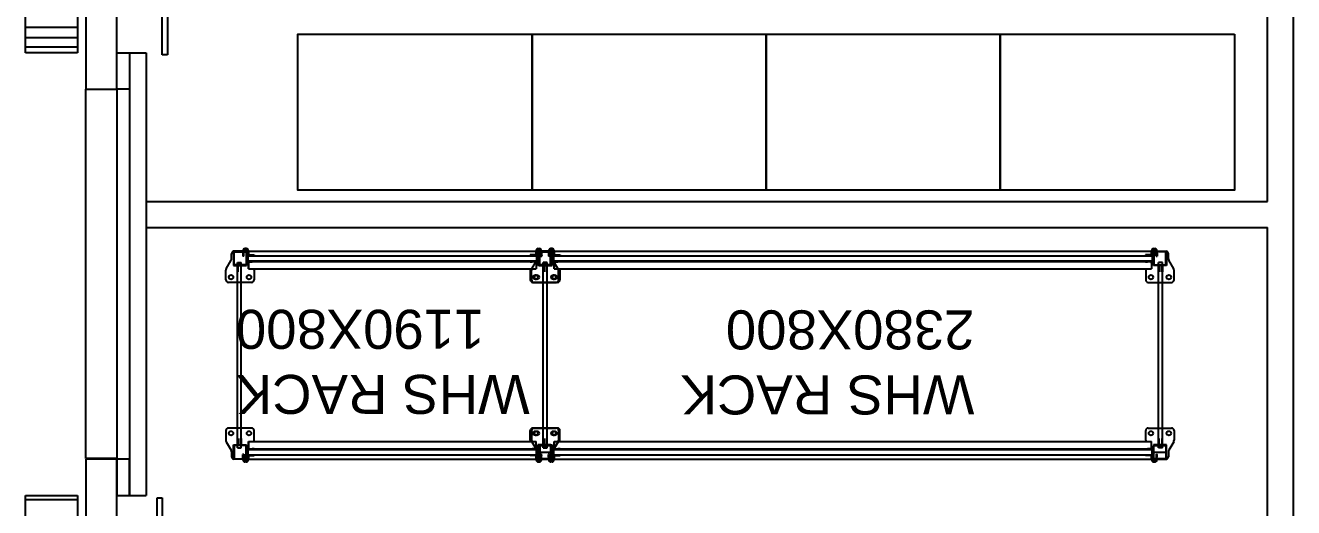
# Model space of a CAD drawing. Header units: millimetres. Extents: x 1478096 to 1808313, y 619971 to 762366.
# Drawn here: x 1780764 to 1785639, y 690872 to 692726 of the extents above; entities that cross this region are included whole.
import ezdxf

# ---------------------------------------------------------------- set-up
doc = ezdxf.new("R2010")
doc.units = ezdxf.units.MM
doc.header["$LTSCALE"] = 10
doc.linetypes.add('RE-PLANTABASE(XREF)$0$HIDDEN', pattern=[0.375, 0.25, -0.125])
for name, color, linetype in [('ZZZZDC-ARQ-EQUIP. PREP.', 30, 'Continuous'), ('ZZZZDC-ARQ-PAINEL CAMARA', 151, 'Continuous'), ('ZZZZDC-ARQ-PUERTAS CAMARAS', 141, 'Continuous'), ('ZZZZDC-ARQ-RACK PREP.', 11, 'Continuous')]:
    doc.layers.add(name, color=color, linetype=linetype)
doc.styles.add('RE-PLANTABASE(XREF)$1$ARIAL', font='arial.ttf')

# ---------------------------------------------------------------- blocks, each defined once
blk = doc.blocks.new('ZZRE-PLANTABASE(XREF)$0$Estanteria90x60')
blk.add_lwpolyline([(0, 0), (0, 0.6), (0.9, 0.6), (0.9, 0)], close=True)
blk = doc.blocks.new('ZZA$C7167099C')
at = {"layer": 'ZZZZDC-ARQ-PUERTAS CAMARAS', "linetype": 'RE-PLANTABASE(XREF)$0$HIDDEN'}
for p, q in [((0.1944, 1.58), (0.1944, 3)), ((0.1944, 3), (0.3144, 3)), ((0.3144, 3), (0.3144, 1.58)), ((0.3144, 1.58), (0.1944, 1.58))]:
    blk.add_line(p, q, dxfattribs=at)
at = {"layer": 'ZZZZDC-ARQ-PUERTAS CAMARAS'}
for p, q in [((0.1464, 1.44), (0.1464, 1.58)), ((0.1464, 1.58), (0.1944, 1.58)), ((0.1944, 1.58), (0.1944, 0)), ((0.3144, 1.58), (0.1944, 1.58)), ((0.1944, 1.58), (0.1944, 1.44)), ((0.3144, 0), (0.3144, 1.58)), ((0.1944, 1.44), (0.1464, 1.44)), ((0.3462, 1.44), (0.5462, 1.44)), ((0.3462, 0.14), (0.3462, 1.44)), ((0.3462, 1.4181), (0.5462, 1.4181)), ((0.5462, 1.44), (0.5462, 0.14)), ((0.3462, 1.3831), (0.5462, 1.3831)), ((0.3462, 1.3431), (0.5462, 1.3431)), ((0.3462, 0.156), (0.5462, 0.156)), ((0.1464, 0.14), (0.1464, 0)), ((0.1944, 0.14), (0.1464, 0.14)), ((0.1944, 0), (0.1944, 0.14)), ((0.5462, 0.14), (0.3462, 0.14)), ((0.1464, 0), (0.1944, 0)), ((0.1944, 0), (0.3144, 0))]:
    blk.add_line(p, q, dxfattribs=at)
at = {"layer": 'ZZZZDC-ARQ-PUERTAS CAMARAS', "extrusion": (1.34707e-15, -2.47444e-31, -1)}
for p, q in [((0, 1.2483), (0, 1.4483)), ((0, 1.4483), (0.02, 1.4483)), ((0.02, 1.4483), (0.02, 1.2483)), ((0.02, 0.1483), (0.02, 0.3483)), ((0.04, 0.3483), (0.04, 0.1483)), ((0.04, 0.1483), (0.02, 0.1483))]:
    blk.add_line(p, q, dxfattribs=at)
blk = doc.blocks.new('ZZRE-PLANTABASE(XREF)$0$RACK-CAMARA')
at = {"layer": 'ZZZZDC-ARQ-RACK PREP.', "linetype": 'ByBlock'}
for p, q in [((-0.4, 2.3865), (-0.4, 2.3955)), ((-0.4, 2.3955), (-0.345, 2.3955)), ((-0.347, 2.3935), (-0.398, 2.3935)), ((-0.398, 2.3935), (-0.398, 2.3865)), ((-0.3709, 2.403), (-0.39, 2.403)), ((-0.3324, 2.4235), (-0.3656, 2.4045)), ((-0.347, 2.366), (-0.347, 2.3935)), ((-0.345, 2.3955), (-0.345, 2.368)), ((-0.29, 2.425), (-0.3271, 2.425)), ((-0.28, 2.3655), (-0.28, 2.415)), ((0.28, 2.3655), (0.28, 2.415)), ((0.29, 2.425), (0.3271, 2.425)), ((0.3324, 2.4235), (0.3656, 2.4045)), ((0.345, 2.3955), (0.345, 2.368)), ((0.4, 2.3955), (0.345, 2.3955)), ((0.347, 2.366), (0.347, 2.3935)), ((0.347, 2.3935), (0.398, 2.3935)), ((0.3709, 2.403), (0.39, 2.403)), ((0.398, 2.3935), (0.398, 2.3865)), ((0.4, 2.3865), (0.4, 2.3955)), ((-0.41, 2.3465), (-0.41, 2.3509)), ((-0.41, 2.3465), (-0.41, 2.3509)), ((-0.406, 2.3509), (-0.406, 2.3465)), ((-0.406, 2.3509), (-0.406, 2.3465)), ((-0.4024, 2.3589), (-0.4025, 2.3589)), ((-0.4024, 2.3589), (-0.4025, 2.3589)), ((-0.4024, 2.3589), (-0.4, 2.359)), ((-0.4024, 2.3589), (-0.4, 2.359)), ((-0.4, 2.355), (-0.4022, 2.3549)), ((-0.4, 2.355), (-0.4022, 2.3549)), ((-0.402, 2.3425), (-0.3855, 2.3425)), ((-0.402, 2.3425), (-0.3855, 2.3425)), ((-0.398, 2.3865), (-0.4, 2.3865)), ((-0.4, 2.3855), (-0.4, 2.3865)), ((-0.4, 2.3824), (-0.4, 2.3855)), ((-0.4, 2.3814), (-0.4, 2.3824)), ((-0.4, 2.3805), (-0.4, 2.3814)), ((-0.4, 2.3795), (-0.4, 2.3805)), ((-0.4, 2.3805), (-0.398, 2.3805)), ((-0.4, 2.3615), (-0.4, 2.3795)), ((-0.4, 2.3795), (-0.398, 2.3795)), ((-0.398, 2.3615), (-0.4, 2.3615)), ((-0.4, 2.3605), (-0.4, 2.3615)), ((-0.398, 2.3615), (-0.4, 2.3615)), ((-0.4, 2.3605), (-0.4, 2.3615)), ((-0.4, 2.3596), (-0.4, 2.3605)), ((-0.4, 2.3605), (-0.398, 2.3605)), ((-0.4, 2.3596), (-0.4, 2.3605)), ((-0.4, 2.3605), (-0.398, 2.3605)), ((-0.4, 2.3586), (-0.4, 2.3596)), ((-0.4, 2.3586), (-0.4, 2.3596)), ((-0.4, 2.3555), (-0.4, 2.3586)), ((-0.4, 2.3555), (-0.4, 2.3586)), ((-0.4, 2.3545), (-0.4, 2.3555)), ((-0.4, 2.3545), (-0.4, 2.3555)), ((-0.4, 2.3545), (-0.398, 2.3545)), ((-0.4, 2.3455), (-0.4, 2.3545)), ((-0.4, 2.3455), (-0.4, 2.3545)), ((-0.4, 2.3545), (-0.398, 2.3545)), ((-0.345, 2.3455), (-0.4, 2.3455)), ((-0.345, 2.3455), (-0.4, 2.3455)), ((-0.398, 2.3865), (-0.398, 2.3855)), ((-0.398, 2.3855), (-0.398, 2.3824)), ((-0.398, 2.3824), (-0.398, 2.3814)), ((-0.398, 2.3814), (-0.398, 2.3805)), ((-0.398, 2.3805), (-0.398, 2.3795)), ((-0.398, 2.3795), (-0.398, 2.3615)), ((-0.398, 2.3615), (-0.398, 2.3605)), ((-0.398, 2.3615), (-0.398, 2.3605)), ((-0.398, 2.3605), (-0.398, 2.3596)), ((-0.398, 2.3605), (-0.398, 2.3596)), ((-0.398, 2.3596), (-0.398, 2.3586)), ((-0.398, 2.3591), (-0.388, 2.3596)), ((-0.398, 2.3596), (-0.398, 2.3586)), ((-0.398, 2.3591), (-0.388, 2.3596)), ((-0.398, 2.3586), (-0.398, 2.3555)), ((-0.398, 2.3586), (-0.398, 2.3555)), ((-0.3878, 2.3556), (-0.398, 2.3551)), ((-0.3878, 2.3556), (-0.398, 2.3551)), ((-0.398, 2.3555), (-0.398, 2.3545)), ((-0.398, 2.3555), (-0.398, 2.3545)), ((-0.398, 2.3545), (-0.398, 2.3475)), ((-0.398, 2.3545), (-0.398, 2.3475)), ((-0.398, 2.3475), (-0.347, 2.3475)), ((-0.398, 2.3475), (-0.347, 2.3475)), ((-0.388, 2.3596), (-0.381, 2.36)), ((-0.388, 2.3596), (-0.381, 2.36)), ((-0.3808, 2.356), (-0.3878, 2.3556)), ((-0.3808, 2.356), (-0.3878, 2.3556)), ((-0.3855, 2.3455), (-0.3855, 2.3235)), ((-0.3855, 2.3455), (-0.3855, 2.3235)), ((-0.3839, 2.3455), (-0.3839, 2.3235)), ((-0.3839, 2.3455), (-0.3839, 2.3235)), ((-0.3625, 2.3402), (-0.3825, 2.3402)), ((-0.3825, 2.3402), (-0.3625, 2.3402)), ((-0.3808, 2.356), (-0.381, 2.36)), ((-0.3808, 2.356), (-0.381, 2.36)), ((-0.3611, 2.3455), (-0.3611, 2.3235)), ((-0.3611, 2.3455), (-0.3611, 2.3235)), ((-0.3595, 2.3455), (-0.3595, 2.3235)), ((-0.3595, 2.3455), (-0.3595, 2.3235)), ((-0.3595, 2.3425), (-0.354, 2.3425)), ((-0.3595, 2.3425), (-0.354, 2.3425)), ((-0.356, 2.3805), (-0.356, 2.3655)), ((-0.356, 2.3805), (0.356, 2.3805)), ((-0.356, 2.3655), (0.356, 2.3655)), ((-0.354, 2.3425), (-0.354, 2.3385)), ((-0.354, 2.3425), (-0.354, 2.3385)), ((-0.347, 2.38), (-0.32, 2.38)), ((-0.347, 2.3475), (-0.347, 2.375)), ((-0.347, 2.3475), (-0.347, 2.375)), ((-0.32, 2.366), (-0.347, 2.366)), ((-0.32, 2.378), (-0.345, 2.378)), ((-0.345, 2.373), (-0.345, 2.3455)), ((-0.345, 2.373), (-0.345, 2.3455)), ((-0.345, 2.368), (-0.32, 2.368)), ((-0.32, 2.38), (-0.32, 2.378)), ((-0.32, 2.368), (-0.32, 2.366)), ((-0.28, 2.326), (-0.28, 2.3755)), ((-0.28, 2.326), (-0.28, 2.3755)), ((0.28, 2.326), (0.28, 2.3755)), ((0.28, 2.326), (0.28, 2.3755)), ((0.347, 2.38), (0.32, 2.38)), ((0.32, 2.38), (0.32, 2.378)), ((0.32, 2.378), (0.345, 2.378)), ((0.345, 2.368), (0.32, 2.368)), ((0.32, 2.368), (0.32, 2.366)), ((0.32, 2.366), (0.347, 2.366)), ((0.345, 2.373), (0.345, 2.3455)), ((0.345, 2.373), (0.345, 2.3455)), ((0.345, 2.3455), (0.4, 2.3455)), ((0.345, 2.3455), (0.4, 2.3455)), ((0.347, 2.3475), (0.347, 2.375)), ((0.347, 2.3475), (0.347, 2.375)), ((0.398, 2.3475), (0.347, 2.3475)), ((0.398, 2.3475), (0.347, 2.3475)), ((0.3595, 2.3425), (0.354, 2.3425)), ((0.354, 2.3425), (0.354, 2.3385)), ((0.3595, 2.3425), (0.354, 2.3425)), ((0.354, 2.3425), (0.354, 2.3385)), ((0.356, 2.3805), (0.356, 2.3655)), ((0.3595, 2.3455), (0.3595, 2.3235)), ((0.3595, 2.3455), (0.3595, 2.3235)), ((0.3611, 2.3455), (0.3611, 2.3235)), ((0.3611, 2.3455), (0.3611, 2.3235)), ((0.3625, 2.3402), (0.3825, 2.3402)), ((0.3825, 2.3402), (0.3625, 2.3402)), ((0.3808, 2.356), (0.381, 2.36)), ((0.3808, 2.356), (0.381, 2.36)), ((0.3808, 2.356), (0.3878, 2.3556)), ((0.3808, 2.356), (0.3878, 2.3556)), ((0.388, 2.3596), (0.381, 2.36)), ((0.388, 2.3596), (0.381, 2.36)), ((0.3839, 2.3455), (0.3839, 2.3235)), ((0.3839, 2.3455), (0.3839, 2.3235)), ((0.3855, 2.3455), (0.3855, 2.3235)), ((0.3855, 2.3455), (0.3855, 2.3235)), ((0.402, 2.3425), (0.3855, 2.3425)), ((0.402, 2.3425), (0.3855, 2.3425)), ((0.3878, 2.3556), (0.398, 2.3551)), ((0.3878, 2.3556), (0.398, 2.3551)), ((0.398, 2.3591), (0.388, 2.3596)), ((0.398, 2.3591), (0.388, 2.3596)), ((0.398, 2.3865), (0.4, 2.3865)), ((0.398, 2.3865), (0.398, 2.3855)), ((0.398, 2.3855), (0.398, 2.3824)), ((0.398, 2.3824), (0.398, 2.3814)), ((0.398, 2.3814), (0.398, 2.3805)), ((0.398, 2.3805), (0.398, 2.3795)), ((0.4, 2.3805), (0.398, 2.3805)), ((0.4, 2.3795), (0.398, 2.3795)), ((0.398, 2.3795), (0.398, 2.3615)), ((0.398, 2.3615), (0.4, 2.3615)), ((0.398, 2.3615), (0.398, 2.3605)), ((0.398, 2.3615), (0.4, 2.3615)), ((0.398, 2.3615), (0.398, 2.3605)), ((0.398, 2.3605), (0.398, 2.3596)), ((0.4, 2.3605), (0.398, 2.3605)), ((0.398, 2.3605), (0.398, 2.3596)), ((0.4, 2.3605), (0.398, 2.3605)), ((0.398, 2.3596), (0.398, 2.3586)), ((0.398, 2.3596), (0.398, 2.3586)), ((0.398, 2.3586), (0.398, 2.3555)), ((0.398, 2.3586), (0.398, 2.3555)), ((0.398, 2.3555), (0.398, 2.3545)), ((0.398, 2.3555), (0.398, 2.3545)), ((0.398, 2.3545), (0.398, 2.3475)), ((0.4, 2.3545), (0.398, 2.3545)), ((0.4, 2.3545), (0.398, 2.3545)), ((0.398, 2.3545), (0.398, 2.3475)), ((0.4, 2.3855), (0.4, 2.3865)), ((0.4, 2.3824), (0.4, 2.3855)), ((0.4, 2.3814), (0.4, 2.3824)), ((0.4, 2.3805), (0.4, 2.3814)), ((0.4, 2.3795), (0.4, 2.3805)), ((0.4, 2.3615), (0.4, 2.3795)), ((0.4, 2.3605), (0.4, 2.3615)), ((0.4, 2.3605), (0.4, 2.3615)), ((0.4, 2.3596), (0.4, 2.3605)), ((0.4, 2.3596), (0.4, 2.3605)), ((0.4, 2.3586), (0.4, 2.3596)), ((0.4, 2.3586), (0.4, 2.3596)), ((0.4024, 2.3589), (0.4, 2.359)), ((0.4024, 2.3589), (0.4, 2.359)), ((0.4, 2.3555), (0.4, 2.3586)), ((0.4, 2.3555), (0.4, 2.3586)), ((0.4, 2.3545), (0.4, 2.3555)), ((0.4, 2.3545), (0.4, 2.3555)), ((0.4, 2.355), (0.4022, 2.3549)), ((0.4, 2.355), (0.4022, 2.3549)), ((0.4, 2.3455), (0.4, 2.3545)), ((0.4, 2.3455), (0.4, 2.3545)), ((0.4024, 2.3589), (0.4025, 2.3589)), ((0.4024, 2.3589), (0.4025, 2.3589)), ((0.406, 2.3509), (0.406, 2.3465)), ((0.406, 2.3509), (0.406, 2.3465)), ((0.41, 2.3465), (0.41, 2.3509)), ((0.41, 2.3465), (0.41, 2.3509)), ((-0.3855, 2.3385), (-0.402, 2.3385)), ((-0.3855, 2.3385), (-0.402, 2.3385)), ((-0.4, 2.3382), (-0.4, 0.0422)), ((-0.3855, 2.3382), (-0.4, 2.3382)), ((-0.4, 2.3382), (-0.3855, 2.3382)), ((-0.3855, 2.3235), (-0.3855, 2.3155)), ((-0.3855, 2.3235), (-0.3855, 2.3155)), ((-0.3855, 2.3155), (-0.3839, 2.3155)), ((-0.3855, 2.3155), (-0.3839, 2.3155)), ((-0.3839, 2.3155), (-0.3839, 2.3235)), ((-0.3839, 2.3155), (-0.3839, 2.3235)), ((-0.3839, 2.3155), (-0.3825, 2.3155)), ((-0.3839, 2.3155), (-0.3825, 2.3155)), ((-0.3825, 2.3382), (-0.3825, 0.0402)), ((-0.3625, 2.3382), (-0.3625, 0.0402)), ((-0.3625, 2.3155), (-0.3611, 2.3155)), ((-0.3625, 2.3155), (-0.3611, 2.3155)), ((-0.3611, 2.3235), (-0.3611, 2.3155)), ((-0.3611, 2.3235), (-0.3611, 2.3155)), ((-0.3611, 2.3155), (-0.3595, 2.3155)), ((-0.3611, 2.3155), (-0.3595, 2.3155)), ((-0.36, 2.3382), (-0.36, 0.065)), ((-0.354, 2.3385), (-0.3595, 2.3385)), ((-0.354, 2.3385), (-0.3595, 2.3385)), ((-0.3318, 2.3382), (-0.3595, 2.3382)), ((-0.3595, 2.3382), (-0.3318, 2.3382)), ((-0.3595, 2.3155), (-0.3595, 2.3235)), ((-0.3595, 2.3155), (-0.3595, 2.3235)), ((-0.3318, 2.3382), (-0.3318, 0.0422)), ((-0.3271, 2.316), (-0.29, 2.316)), ((-0.3271, 2.316), (-0.29, 2.316)), ((0.3271, 2.316), (0.29, 2.316)), ((0.3271, 2.316), (0.29, 2.316)), ((0.3318, 2.3382), (0.3318, 0.0422)), ((0.3318, 2.3382), (0.3595, 2.3382)), ((0.3595, 2.3382), (0.3318, 2.3382)), ((0.354, 2.3385), (0.3595, 2.3385)), ((0.354, 2.3385), (0.3595, 2.3385)), ((0.3595, 2.3382), (0.36, 0.065)), ((0.3595, 2.3155), (0.3595, 2.3235)), ((0.3595, 2.3155), (0.3595, 2.3235)), ((0.3611, 2.3155), (0.3595, 2.3155)), ((0.3611, 2.3155), (0.3595, 2.3155)), ((0.3611, 2.3235), (0.3611, 2.3155)), ((0.3611, 2.3235), (0.3611, 2.3155)), ((0.3625, 2.3155), (0.3611, 2.3155)), ((0.3625, 2.3155), (0.3611, 2.3155)), ((0.3625, 2.3382), (0.3625, 0.0402)), ((0.3825, 2.3382), (0.3825, 0.0402)), ((0.3839, 2.3155), (0.3825, 2.3155)), ((0.3839, 2.3155), (0.3825, 2.3155)), ((0.3839, 2.3155), (0.3839, 2.3235)), ((0.3839, 2.3155), (0.3839, 2.3235)), ((0.3855, 2.3155), (0.3839, 2.3155)), ((0.3855, 2.3155), (0.3839, 2.3155)), ((0.3855, 2.3385), (0.402, 2.3385)), ((0.3855, 2.3385), (0.402, 2.3385)), ((0.3855, 2.3382), (0.4, 2.3382)), ((0.4, 2.3382), (0.3855, 2.3382)), ((0.3855, 2.3235), (0.3855, 2.3155)), ((0.3855, 2.3235), (0.3855, 2.3155)), ((0.4, 2.3382), (0.4, 0.0422)), ((-0.3855, 0.065), (-0.3839, 0.065)), ((-0.3855, 0.057), (-0.3855, 0.065)), ((-0.3855, 0.035), (-0.3855, 0.057)), ((-0.3839, 0.065), (-0.3825, 0.065)), ((-0.3839, 0.065), (-0.3839, 0.057)), ((-0.3839, 0.035), (-0.3839, 0.057)), ((-0.3625, 0.065), (-0.3611, 0.065)), ((-0.3611, 0.065), (-0.3595, 0.065)), ((-0.3611, 0.057), (-0.3611, 0.065)), ((-0.3611, 0.035), (-0.3611, 0.057)), ((-0.3595, 0.065), (-0.3595, 0.057)), ((-0.3595, 0.035), (-0.3595, 0.057)), ((-0.3271, 0.0645), (-0.29, 0.0645)), ((-0.28, 0.0545), (-0.28, 0.005)), ((0.28, 0.0545), (0.28, 0.005)), ((0.3271, 0.0645), (0.29, 0.0645)), ((0.3595, 0.065), (0.3595, 0.057)), ((0.3611, 0.065), (0.3595, 0.065)), ((0.3595, 0.035), (0.3595, 0.057)), ((0.3611, 0.057), (0.3611, 0.065)), ((0.3625, 0.065), (0.3611, 0.065)), ((0.3611, 0.035), (0.3611, 0.057)), ((0.3839, 0.065), (0.3825, 0.065)), ((0.3855, 0.065), (0.3839, 0.065)), ((0.3839, 0.065), (0.3839, 0.057)), ((0.3839, 0.035), (0.3839, 0.057)), ((0.3855, 0.057), (0.3855, 0.065)), ((0.3855, 0.035), (0.3855, 0.057)), ((-0.41, 0.034), (-0.41, 0.0296)), ((-0.406, 0.0296), (-0.406, 0.034)), ((-0.4024, 0.0216), (-0.4025, 0.0216)), ((-0.4024, 0.0216), (-0.4, 0.0215)), ((-0.4, 0.0255), (-0.4022, 0.0256)), ((-0.3855, 0.042), (-0.402, 0.042)), ((-0.402, 0.038), (-0.3855, 0.038)), ((-0.4, 0.0422), (-0.3855, 0.0422)), ((-0.345, 0.035), (-0.4, 0.035)), ((-0.4, 0.035), (-0.4, 0.026)), ((-0.4, 0.026), (-0.398, 0.026)), ((-0.4, 0.026), (-0.4, 0.025)), ((-0.4, 0.025), (-0.4, 0.0219)), ((-0.4, 0.0219), (-0.4, 0.0209)), ((-0.4, 0.0209), (-0.4, 0.02)), ((-0.4, 0.02), (-0.4, 0.019)), ((-0.4, 0.02), (-0.398, 0.02)), ((-0.4, 0.019), (-0.4, 0.001)), ((-0.398, 0.019), (-0.4, 0.019)), ((-0.4, 0.001), (-0.398, 0.001)), ((-0.4, 0.001), (-0.4, 0)), ((-0.398, 0.026), (-0.398, 0.033)), ((-0.398, 0.033), (-0.347, 0.033)), ((-0.398, 0.025), (-0.398, 0.026)), ((-0.3878, 0.0249), (-0.398, 0.0254)), ((-0.398, 0.0219), (-0.398, 0.025)), ((-0.398, 0.0209), (-0.398, 0.0219)), ((-0.398, 0.0214), (-0.388, 0.0209)), ((-0.398, 0.02), (-0.398, 0.0209)), ((-0.398, 0.019), (-0.398, 0.02)), ((-0.398, 0.001), (-0.398, 0.019)), ((-0.398, 0), (-0.398, 0.001)), ((-0.388, 0.0209), (-0.381, 0.0205)), ((-0.3808, 0.0245), (-0.3878, 0.0249)), ((-0.3825, 0.0402), (-0.3625, 0.0402)), ((-0.3808, 0.0245), (-0.381, 0.0205)), ((-0.3725, 0.035), (-0.3725, -0.015)), ((-0.3595, 0.0422), (-0.3318, 0.0422)), ((-0.354, 0.042), (-0.3595, 0.042)), ((-0.3595, 0.038), (-0.354, 0.038)), ((-0.356, 0), (-0.356, 0.015)), ((-0.356, 0.015), (0.356, 0.015)), ((-0.356, 0), (0.356, 0)), ((-0.354, 0.038), (-0.354, 0.042)), ((-0.347, 0.033), (-0.347, 0.0055)), ((-0.347, 0.0145), (-0.347, -0.013)), ((-0.32, 0.0145), (-0.347, 0.0145)), ((-0.347, 0.0005), (-0.32, 0.0005)), ((-0.345, 0.0075), (-0.345, 0.035)), ((-0.345, -0.015), (-0.345, 0.0125)), ((-0.345, 0.0125), (-0.32, 0.0125)), ((-0.32, 0.0025), (-0.345, 0.0025)), ((-0.32, 0.0125), (-0.32, 0.0145)), ((-0.32, 0.0005), (-0.32, 0.0025)), ((-0.28, 0.015), (-0.28, -0.0345)), ((0.28, 0.015), (0.28, -0.0345)), ((0.32, 0.0125), (0.32, 0.0145)), ((0.32, 0.0145), (0.347, 0.0145)), ((0.345, 0.0125), (0.32, 0.0125)), ((0.32, 0.0005), (0.32, 0.0025)), ((0.32, 0.0025), (0.345, 0.0025)), ((0.347, 0.0005), (0.32, 0.0005)), ((0.3595, 0.0422), (0.3318, 0.0422)), ((0.345, 0.0075), (0.345, 0.035)), ((0.345, 0.035), (0.4, 0.035)), ((0.345, -0.015), (0.345, 0.0125)), ((0.347, 0.033), (0.347, 0.0055)), ((0.398, 0.033), (0.347, 0.033)), ((0.347, 0.0145), (0.347, -0.013)), ((0.354, 0.038), (0.354, 0.042)), ((0.354, 0.042), (0.3595, 0.042)), ((0.3595, 0.038), (0.354, 0.038)), ((0.356, 0), (0.356, 0.015)), ((0.3825, 0.0402), (0.3625, 0.0402)), ((0.3808, 0.0245), (0.3878, 0.0249)), ((0.3808, 0.0245), (0.381, 0.0205)), ((0.388, 0.0209), (0.381, 0.0205)), ((0.4, 0.0422), (0.3855, 0.0422)), ((0.3855, 0.042), (0.402, 0.042)), ((0.402, 0.038), (0.3855, 0.038)), ((0.3878, 0.0249), (0.398, 0.0254)), ((0.398, 0.0214), (0.388, 0.0209)), ((0.398, 0.026), (0.398, 0.033)), ((0.4, 0.026), (0.398, 0.026)), ((0.398, 0.025), (0.398, 0.026)), ((0.398, 0.0219), (0.398, 0.025)), ((0.398, 0.0209), (0.398, 0.0219)), ((0.398, 0.02), (0.398, 0.0209)), ((0.398, 0.019), (0.398, 0.02)), ((0.4, 0.02), (0.398, 0.02)), ((0.398, 0.001), (0.398, 0.019)), ((0.398, 0.019), (0.4, 0.019)), ((0.4, 0.001), (0.398, 0.001)), ((0.398, 0), (0.398, 0.001)), ((0.4, 0.035), (0.4, 0.026)), ((0.4, 0.026), (0.4, 0.025)), ((0.4, 0.0255), (0.4022, 0.0256)), ((0.4, 0.025), (0.4, 0.0219)), ((0.4, 0.0219), (0.4, 0.0209)), ((0.4024, 0.0216), (0.4, 0.0215)), ((0.4, 0.0209), (0.4, 0.02)), ((0.4, 0.02), (0.4, 0.019)), ((0.4, 0.019), (0.4, 0.001)), ((0.4, 0.001), (0.4, 0)), ((0.4024, 0.0216), (0.4025, 0.0216)), ((0.406, 0.0296), (0.406, 0.034)), ((0.41, 0.034), (0.41, 0.0296)), ((-0.4, 0), (-0.4, -0.0009)), ((-0.4, 0), (-0.398, 0)), ((-0.4, -0.0009), (-0.4, -0.0019)), ((-0.4, -0.0019), (-0.4, -0.005)), ((-0.4, -0.005), (-0.4, -0.006)), ((-0.398, -0.006), (-0.4, -0.006)), ((-0.4, -0.006), (-0.4, -0.015)), ((-0.4, -0.015), (-0.345, -0.015)), ((-0.398, -0.0009), (-0.398, 0)), ((-0.398, -0.0019), (-0.398, -0.0009)), ((-0.398, -0.005), (-0.398, -0.0019)), ((-0.398, -0.006), (-0.398, -0.005)), ((-0.398, -0.013), (-0.398, -0.006)), ((-0.347, -0.013), (-0.398, -0.013)), ((-0.3709, -0.0225), (-0.39, -0.0225)), ((-0.3324, -0.043), (-0.3656, -0.024)), ((-0.29, -0.0445), (-0.3271, -0.0445)), ((0.29, -0.0445), (0.3271, -0.0445)), ((0.3324, -0.043), (0.3656, -0.024)), ((0.4, -0.015), (0.345, -0.015)), ((0.347, -0.013), (0.398, -0.013)), ((0.3709, -0.0225), (0.39, -0.0225)), ((0.398, -0.0009), (0.398, 0)), ((0.4, 0), (0.398, 0)), ((0.398, -0.0019), (0.398, -0.0009)), ((0.398, -0.005), (0.398, -0.0019)), ((0.398, -0.006), (0.398, -0.005)), ((0.398, -0.013), (0.398, -0.006)), ((0.398, -0.006), (0.4, -0.006)), ((0.4, 0), (0.4, -0.0009)), ((0.4, -0.0009), (0.4, -0.0019)), ((0.4, -0.0019), (0.4, -0.005)), ((0.4, -0.005), (0.4, -0.006)), ((0.4, -0.006), (0.4, -0.015))]:
    blk.add_line(p, q, dxfattribs=at)
for centre in [(-0.3, 2.405), (0.3, 2.405), (-0.3, 2.336), (-0.3, 2.336), (0.3, 2.336), (0.3, 2.336), (-0.3, 0.0445), (0.3, 0.0445), (-0.3, -0.0245), (0.3, -0.0245)]:
    blk.add_circle(centre, 0.0085, dxfattribs=at)
for centre, radius, start, end in [((-0.39, 2.393), 0.01, 90, 165.5225), ((-0.3709, 2.413), 0.01, 270, 302.0054), ((-0.3271, 2.415), 0.01, 90, 122.0054), ((-0.29, 2.415), 0.01, 0, 90), ((0.29, 2.415), 0.01, 90, 180), ((0.3271, 2.415), 0.01, 57.9946, 90), ((0.3709, 2.413), 0.01, 237.9946, 270), ((0.39, 2.393), 0.01, 14.4775, 90), ((-0.402, 2.3509), 0.008, 92.9609, 180), ((-0.402, 2.3509), 0.008, 92.9609, 180), ((-0.402, 2.3465), 0.008, 180, 270), ((-0.402, 2.3465), 0.008, 180, 270), ((-0.402, 2.3509), 0.004, 92.9609, 180), ((-0.402, 2.3509), 0.004, 92.9609, 180), ((-0.402, 2.3465), 0.004, 180, 270), ((-0.402, 2.3465), 0.004, 180, 270), ((-0.3994, 2.3578), 0.00325, 100.4456, 160.3411), ((-0.3994, 2.3578), 0.00325, 100.4456, 160.3411), ((-0.39, 2.348), 0.01, 194.4775, 213.3687), ((-0.39, 2.348), 0.01, 194.4775, 213.3653), ((-0.3994, 2.3578), 0.00325, 25.5808, 64.2731), ((-0.3994, 2.3578), 0.00325, 25.5808, 64.2731), ((0.3994, 2.3578), 0.00325, 115.7269, 154.4192), ((0.3994, 2.3578), 0.00325, 115.7269, 154.4192), ((0.39, 2.348), 0.01, 326.6313, 345.5225), ((0.39, 2.348), 0.01, 326.6347, 345.5225), ((0.3994, 2.3578), 0.00325, 19.6589, 79.5544), ((0.3994, 2.3578), 0.00325, 19.6589, 79.5544), ((0.402, 2.3465), 0.008, 270, 0), ((0.402, 2.3465), 0.004, 270, 0), ((0.402, 2.3465), 0.004, 270, 0), ((0.402, 2.3465), 0.008, 270, 0), ((0.402, 2.3509), 0.004, 0, 87.0391), ((0.402, 2.3509), 0.004, 0, 87.0391), ((0.402, 2.3509), 0.008, 0, 87.0391), ((0.402, 2.3509), 0.008, 0, 87.0391), ((-0.39, 2.348), 0.01, 251.8096, 257.1738), ((-0.39, 2.348), 0.01, 251.8007, 257.1491), ((-0.3271, 2.326), 0.01, 242.434, 270), ((-0.3271, 2.326), 0.01, 242.434, 270), ((-0.29, 2.326), 0.01, 270, 0), ((-0.29, 2.326), 0.01, 270, 0), ((0.29, 2.326), 0.01, 180, 270), ((0.29, 2.326), 0.01, 180, 270), ((0.3271, 2.326), 0.01, 270, 297.566), ((0.3271, 2.326), 0.01, 270, 297.566), ((0.39, 2.348), 0.01, 282.8262, 288.1904), ((0.39, 2.348), 0.01, 282.8509, 288.1993), ((-0.3271, 0.0545), 0.01, 90, 117.566), ((-0.29, 0.0545), 0.01, 0, 90), ((0.29, 0.0545), 0.01, 90, 180), ((0.3271, 0.0545), 0.01, 62.434, 90), ((-0.402, 0.034), 0.008, 90, 180), ((-0.402, 0.0296), 0.008, 180, 267.0391), ((-0.402, 0.034), 0.004, 90, 180), ((-0.402, 0.0296), 0.004, 180, 267.0391), ((-0.3994, 0.0227), 0.00325, 199.6589, 259.5544), ((-0.39, 0.0325), 0.01, 146.6347, 165.5225), ((-0.3994, 0.0227), 0.00325, 295.7269, 334.4192), ((-0.39, 0.0325), 0.01, 102.8509, 108.1993), ((0.39, 0.0325), 0.01, 71.8007, 77.1491), ((0.3994, 0.0227), 0.00325, 205.5808, 244.2731), ((0.39, 0.0325), 0.01, 14.4775, 33.3653), ((0.3994, 0.0227), 0.00325, 280.4456, 340.3411), ((0.402, 0.034), 0.008, 0, 90), ((0.402, 0.034), 0.004, 0, 90), ((0.402, 0.0296), 0.004, 272.9609, 0), ((0.402, 0.0296), 0.008, 272.9609, 0), ((-0.39, -0.0125), 0.01, 194.4775, 270), ((-0.3709, -0.0325), 0.01, 57.9946, 90), ((-0.3271, -0.0345), 0.01, 237.9946, 270), ((-0.29, -0.0345), 0.01, 270, 0), ((0.29, -0.0345), 0.01, 180, 270), ((0.3271, -0.0345), 0.01, 270, 302.0054), ((0.3709, -0.0325), 0.01, 90, 122.0054), ((0.39, -0.0125), 0.01, 270, 345.5225)]:
    blk.add_arc(centre, radius, start, end, dxfattribs=at)
blk = doc.blocks.new('ZZRE-PLANTABASE(XREF)$0$RACK-CAMARA-MITAD')
at = {"layer": 'ZZZZDC-ARQ-RACK PREP.'}
for p, q in [((-0.3324, 1.2332), (-0.3656, 1.2143)), ((-0.29, 1.2347), (-0.3271, 1.2347)), ((-0.28, 1.1752), (-0.28, 1.2247)), ((0.28, 1.1752), (0.28, 1.2247)), ((0.29, 1.2347), (0.3271, 1.2347)), ((0.3324, 1.2332), (0.3656, 1.2143)), ((-0.4, 1.1962), (-0.4, 1.2052)), ((-0.4, 1.2052), (-0.345, 1.2052)), ((-0.398, 1.1962), (-0.4, 1.1962)), ((-0.4, 1.1952), (-0.4, 1.1962)), ((-0.4, 1.1922), (-0.4, 1.1952)), ((-0.4, 1.1912), (-0.4, 1.1922)), ((-0.4, 1.1902), (-0.4, 1.1912)), ((-0.4, 1.1892), (-0.4, 1.1902)), ((-0.4, 1.1902), (-0.398, 1.1902)), ((-0.4, 1.1712), (-0.4, 1.1892)), ((-0.4, 1.1892), (-0.398, 1.1892)), ((-0.398, 1.1712), (-0.4, 1.1712)), ((-0.4, 1.1702), (-0.4, 1.1712)), ((-0.398, 1.1712), (-0.4, 1.1712)), ((-0.4, 1.1702), (-0.4, 1.1712)), ((-0.4, 1.1693), (-0.4, 1.1702)), ((-0.4, 1.1702), (-0.398, 1.1702)), ((-0.4, 1.1693), (-0.4, 1.1702)), ((-0.4, 1.1702), (-0.398, 1.1702)), ((-0.347, 1.2032), (-0.398, 1.2032)), ((-0.398, 1.2032), (-0.398, 1.1962)), ((-0.398, 1.1962), (-0.398, 1.1952)), ((-0.398, 1.1952), (-0.398, 1.1922)), ((-0.398, 1.1922), (-0.398, 1.1912)), ((-0.398, 1.1912), (-0.398, 1.1902)), ((-0.398, 1.1902), (-0.398, 1.1892)), ((-0.398, 1.1892), (-0.398, 1.1712)), ((-0.398, 1.1712), (-0.398, 1.1702)), ((-0.398, 1.1712), (-0.398, 1.1702)), ((-0.398, 1.1702), (-0.398, 1.1693)), ((-0.398, 1.1702), (-0.398, 1.1693)), ((-0.3709, 1.2127), (-0.39, 1.2127)), ((-0.356, 1.1902), (-0.356, 1.1752)), ((-0.356, 1.1902), (0.356, 1.1902)), ((-0.356, 1.1752), (0.356, 1.1752)), ((-0.347, 1.1757), (-0.347, 1.2032)), ((-0.347, 1.1897), (-0.32, 1.1897)), ((-0.347, 1.1572), (-0.347, 1.1847)), ((-0.347, 1.1572), (-0.347, 1.1847)), ((-0.32, 1.1757), (-0.347, 1.1757)), ((-0.345, 1.2052), (-0.345, 1.1777)), ((-0.32, 1.1877), (-0.345, 1.1877)), ((-0.345, 1.1827), (-0.345, 1.1552)), ((-0.345, 1.1827), (-0.345, 1.1552)), ((-0.345, 1.1777), (-0.32, 1.1777)), ((-0.32, 1.1897), (-0.32, 1.1877)), ((-0.32, 1.1777), (-0.32, 1.1757)), ((-0.28, 1.1357), (-0.28, 1.1852)), ((-0.28, 1.1357), (-0.28, 1.1852)), ((0.28, 1.1357), (0.28, 1.1852)), ((0.28, 1.1357), (0.28, 1.1852)), ((0.347, 1.1897), (0.32, 1.1897)), ((0.32, 1.1897), (0.32, 1.1877)), ((0.32, 1.1877), (0.345, 1.1877)), ((0.345, 1.1777), (0.32, 1.1777)), ((0.32, 1.1777), (0.32, 1.1757)), ((0.32, 1.1757), (0.347, 1.1757)), ((0.345, 1.2052), (0.345, 1.1777)), ((0.4, 1.2052), (0.345, 1.2052)), ((0.345, 1.1827), (0.345, 1.1552)), ((0.345, 1.1827), (0.345, 1.1552)), ((0.347, 1.1757), (0.347, 1.2032)), ((0.347, 1.2032), (0.398, 1.2032)), ((0.347, 1.1572), (0.347, 1.1847)), ((0.347, 1.1572), (0.347, 1.1847)), ((0.356, 1.1902), (0.356, 1.1752)), ((0.3709, 1.2127), (0.39, 1.2127)), ((0.398, 1.2032), (0.398, 1.1962)), ((0.398, 1.1962), (0.4, 1.1962)), ((0.398, 1.1962), (0.398, 1.1952)), ((0.398, 1.1952), (0.398, 1.1922)), ((0.398, 1.1922), (0.398, 1.1912)), ((0.398, 1.1912), (0.398, 1.1902)), ((0.398, 1.1902), (0.398, 1.1892)), ((0.4, 1.1902), (0.398, 1.1902)), ((0.4, 1.1892), (0.398, 1.1892)), ((0.398, 1.1892), (0.398, 1.1712)), ((0.398, 1.1712), (0.4, 1.1712)), ((0.398, 1.1712), (0.398, 1.1702)), ((0.398, 1.1712), (0.4, 1.1712)), ((0.398, 1.1712), (0.398, 1.1702)), ((0.398, 1.1702), (0.398, 1.1693)), ((0.4, 1.1702), (0.398, 1.1702)), ((0.398, 1.1702), (0.398, 1.1693)), ((0.4, 1.1702), (0.398, 1.1702)), ((0.4, 1.1962), (0.4, 1.2052)), ((0.4, 1.1952), (0.4, 1.1962)), ((0.4, 1.1922), (0.4, 1.1952)), ((0.4, 1.1912), (0.4, 1.1922)), ((0.4, 1.1902), (0.4, 1.1912)), ((0.4, 1.1892), (0.4, 1.1902)), ((0.4, 1.1712), (0.4, 1.1892)), ((0.4, 1.1702), (0.4, 1.1712)), ((0.4, 1.1702), (0.4, 1.1712)), ((0.4, 1.1693), (0.4, 1.1702)), ((0.4, 1.1693), (0.4, 1.1702)), ((-0.41, 1.1562), (-0.41, 1.1607)), ((-0.41, 1.1562), (-0.41, 1.1607)), ((-0.406, 1.1607), (-0.406, 1.1562)), ((-0.406, 1.1607), (-0.406, 1.1562)), ((-0.4024, 1.1686), (-0.4025, 1.1686)), ((-0.4024, 1.1686), (-0.4025, 1.1686)), ((-0.4024, 1.1686), (-0.4, 1.1688)), ((-0.4024, 1.1686), (-0.4, 1.1688)), ((-0.4, 1.1648), (-0.4022, 1.1646)), ((-0.4, 1.1648), (-0.4022, 1.1646)), ((-0.402, 1.1522), (-0.3855, 1.1522)), ((-0.402, 1.1522), (-0.3855, 1.1522)), ((-0.3855, 1.1482), (-0.402, 1.1482)), ((-0.3855, 1.1482), (-0.402, 1.1482)), ((-0.4, 1.1683), (-0.4, 1.1693)), ((-0.4, 1.1683), (-0.4, 1.1693)), ((-0.4, 1.1652), (-0.4, 1.1683)), ((-0.4, 1.1652), (-0.4, 1.1683)), ((-0.4, 1.1642), (-0.4, 1.1652)), ((-0.4, 1.1642), (-0.4, 1.1652)), ((-0.4, 1.1642), (-0.398, 1.1642)), ((-0.4, 1.1552), (-0.4, 1.1642)), ((-0.4, 1.1552), (-0.4, 1.1642)), ((-0.4, 1.1642), (-0.398, 1.1642)), ((-0.345, 1.1552), (-0.4, 1.1552)), ((-0.345, 1.1552), (-0.4, 1.1552)), ((-0.4, 1.148), (-0.4, 0.0422)), ((-0.3855, 1.148), (-0.4, 1.148)), ((-0.4, 1.148), (-0.3855, 1.148)), ((-0.398, 1.1689), (-0.388, 1.1694)), ((-0.398, 1.1689), (-0.388, 1.1694)), ((-0.398, 1.1693), (-0.398, 1.1683)), ((-0.398, 1.1693), (-0.398, 1.1683)), ((-0.398, 1.1683), (-0.398, 1.1652)), ((-0.398, 1.1683), (-0.398, 1.1652)), ((-0.3878, 1.1654), (-0.398, 1.1649)), ((-0.3878, 1.1654), (-0.398, 1.1649)), ((-0.398, 1.1652), (-0.398, 1.1642)), ((-0.398, 1.1652), (-0.398, 1.1642)), ((-0.398, 1.1642), (-0.398, 1.1572)), ((-0.398, 1.1642), (-0.398, 1.1572)), ((-0.398, 1.1572), (-0.347, 1.1572)), ((-0.398, 1.1572), (-0.347, 1.1572)), ((-0.388, 1.1694), (-0.381, 1.1697)), ((-0.388, 1.1694), (-0.381, 1.1697)), ((-0.3808, 1.1658), (-0.3878, 1.1654)), ((-0.3808, 1.1658), (-0.3878, 1.1654)), ((-0.3855, 1.1552), (-0.3855, 1.1332)), ((-0.3855, 1.1552), (-0.3855, 1.1332)), ((-0.3855, 1.1332), (-0.3855, 1.1252)), ((-0.3855, 1.1332), (-0.3855, 1.1252)), ((-0.3855, 1.1252), (-0.3839, 1.1252)), ((-0.3855, 1.1252), (-0.3839, 1.1252)), ((-0.3839, 1.1552), (-0.3839, 1.1332)), ((-0.3839, 1.1552), (-0.3839, 1.1332)), ((-0.3839, 1.1252), (-0.3839, 1.1332)), ((-0.3839, 1.1252), (-0.3839, 1.1332)), ((-0.3839, 1.1252), (-0.3825, 1.1252)), ((-0.3839, 1.1252), (-0.3825, 1.1252)), ((-0.3625, 1.15), (-0.3825, 1.15)), ((-0.3825, 1.15), (-0.3625, 1.15)), ((-0.3825, 1.148), (-0.3825, 0.0402)), ((-0.3808, 1.1658), (-0.381, 1.1697)), ((-0.3808, 1.1658), (-0.381, 1.1697)), ((-0.3625, 1.148), (-0.3625, 0.0402)), ((-0.3625, 1.1252), (-0.3611, 1.1252)), ((-0.3625, 1.1252), (-0.3611, 1.1252)), ((-0.3611, 1.1552), (-0.3611, 1.1332)), ((-0.3611, 1.1552), (-0.3611, 1.1332)), ((-0.3611, 1.1332), (-0.3611, 1.1252)), ((-0.3611, 1.1332), (-0.3611, 1.1252)), ((-0.3611, 1.1252), (-0.3595, 1.1252)), ((-0.3611, 1.1252), (-0.3595, 1.1252)), ((-0.36, 1.148), (-0.36, 0.065)), ((-0.3595, 1.1552), (-0.3595, 1.1332)), ((-0.3595, 1.1552), (-0.3595, 1.1332)), ((-0.3595, 1.1522), (-0.354, 1.1522)), ((-0.3595, 1.1522), (-0.354, 1.1522)), ((-0.354, 1.1482), (-0.3595, 1.1482)), ((-0.354, 1.1482), (-0.3595, 1.1482)), ((-0.3318, 1.148), (-0.3595, 1.148)), ((-0.3595, 1.148), (-0.3318, 1.148)), ((-0.3595, 1.1252), (-0.3595, 1.1332)), ((-0.3595, 1.1252), (-0.3595, 1.1332)), ((-0.354, 1.1522), (-0.354, 1.1482)), ((-0.354, 1.1522), (-0.354, 1.1482)), ((-0.3318, 1.148), (-0.3318, 0.0422)), ((-0.3271, 1.1257), (-0.29, 1.1257)), ((-0.3271, 1.1257), (-0.29, 1.1257)), ((0.3271, 1.1257), (0.29, 1.1257)), ((0.3271, 1.1257), (0.29, 1.1257)), ((0.3318, 1.148), (0.3318, 0.0422)), ((0.3318, 1.148), (0.3595, 1.148)), ((0.3595, 1.148), (0.3318, 1.148)), ((0.345, 1.1552), (0.4, 1.1552)), ((0.345, 1.1552), (0.4, 1.1552)), ((0.398, 1.1572), (0.347, 1.1572)), ((0.398, 1.1572), (0.347, 1.1572)), ((0.3595, 1.1522), (0.354, 1.1522)), ((0.354, 1.1522), (0.354, 1.1482)), ((0.3595, 1.1522), (0.354, 1.1522)), ((0.354, 1.1522), (0.354, 1.1482)), ((0.354, 1.1482), (0.3595, 1.1482)), ((0.354, 1.1482), (0.3595, 1.1482)), ((0.3595, 1.1552), (0.3595, 1.1332)), ((0.3595, 1.1552), (0.3595, 1.1332)), ((0.3595, 1.148), (0.36, 0.065)), ((0.3595, 1.1252), (0.3595, 1.1332)), ((0.3595, 1.1252), (0.3595, 1.1332)), ((0.3611, 1.1252), (0.3595, 1.1252)), ((0.3611, 1.1252), (0.3595, 1.1252)), ((0.3611, 1.1552), (0.3611, 1.1332)), ((0.3611, 1.1552), (0.3611, 1.1332)), ((0.3611, 1.1332), (0.3611, 1.1252)), ((0.3611, 1.1332), (0.3611, 1.1252)), ((0.3625, 1.1252), (0.3611, 1.1252)), ((0.3625, 1.1252), (0.3611, 1.1252)), ((0.3625, 1.15), (0.3825, 1.15)), ((0.3825, 1.15), (0.3625, 1.15)), ((0.3625, 1.148), (0.3625, 0.0402)), ((0.3808, 1.1658), (0.381, 1.1697)), ((0.3808, 1.1658), (0.381, 1.1697)), ((0.3808, 1.1658), (0.3878, 1.1654)), ((0.3808, 1.1658), (0.3878, 1.1654)), ((0.388, 1.1694), (0.381, 1.1697)), ((0.388, 1.1694), (0.381, 1.1697)), ((0.3825, 1.148), (0.3825, 0.0402)), ((0.3839, 1.1252), (0.3825, 1.1252)), ((0.3839, 1.1252), (0.3825, 1.1252)), ((0.3839, 1.1552), (0.3839, 1.1332)), ((0.3839, 1.1552), (0.3839, 1.1332)), ((0.3839, 1.1252), (0.3839, 1.1332)), ((0.3839, 1.1252), (0.3839, 1.1332)), ((0.3855, 1.1252), (0.3839, 1.1252)), ((0.3855, 1.1252), (0.3839, 1.1252)), ((0.3855, 1.1552), (0.3855, 1.1332)), ((0.3855, 1.1552), (0.3855, 1.1332)), ((0.402, 1.1522), (0.3855, 1.1522)), ((0.402, 1.1522), (0.3855, 1.1522)), ((0.3855, 1.1482), (0.402, 1.1482)), ((0.3855, 1.1482), (0.402, 1.1482)), ((0.3855, 1.148), (0.4, 1.148)), ((0.4, 1.148), (0.3855, 1.148)), ((0.3855, 1.1332), (0.3855, 1.1252)), ((0.3855, 1.1332), (0.3855, 1.1252)), ((0.3878, 1.1654), (0.398, 1.1649)), ((0.3878, 1.1654), (0.398, 1.1649)), ((0.398, 1.1689), (0.388, 1.1694)), ((0.398, 1.1689), (0.388, 1.1694)), ((0.398, 1.1693), (0.398, 1.1683)), ((0.398, 1.1693), (0.398, 1.1683)), ((0.398, 1.1683), (0.398, 1.1652)), ((0.398, 1.1683), (0.398, 1.1652)), ((0.398, 1.1652), (0.398, 1.1642)), ((0.398, 1.1652), (0.398, 1.1642)), ((0.398, 1.1642), (0.398, 1.1572)), ((0.4, 1.1642), (0.398, 1.1642)), ((0.4, 1.1642), (0.398, 1.1642)), ((0.398, 1.1642), (0.398, 1.1572)), ((0.4, 1.1683), (0.4, 1.1693)), ((0.4, 1.1683), (0.4, 1.1693)), ((0.4024, 1.1686), (0.4, 1.1688)), ((0.4024, 1.1686), (0.4, 1.1688)), ((0.4, 1.1652), (0.4, 1.1683)), ((0.4, 1.1652), (0.4, 1.1683)), ((0.4, 1.1642), (0.4, 1.1652)), ((0.4, 1.1642), (0.4, 1.1652)), ((0.4, 1.1648), (0.4022, 1.1646)), ((0.4, 1.1648), (0.4022, 1.1646)), ((0.4, 1.1552), (0.4, 1.1642)), ((0.4, 1.1552), (0.4, 1.1642)), ((0.4, 1.148), (0.4, 0.0422)), ((0.4024, 1.1686), (0.4025, 1.1686)), ((0.4024, 1.1686), (0.4025, 1.1686)), ((0.406, 1.1607), (0.406, 1.1562)), ((0.406, 1.1607), (0.406, 1.1562)), ((0.41, 1.1562), (0.41, 1.1607)), ((0.41, 1.1562), (0.41, 1.1607)), ((-0.3855, 0.065), (-0.3839, 0.065)), ((-0.3855, 0.057), (-0.3855, 0.065)), ((-0.3855, 0.035), (-0.3855, 0.057)), ((-0.3839, 0.065), (-0.3825, 0.065)), ((-0.3839, 0.065), (-0.3839, 0.057)), ((-0.3839, 0.035), (-0.3839, 0.057)), ((-0.3625, 0.065), (-0.3611, 0.065)), ((-0.3611, 0.065), (-0.3595, 0.065)), ((-0.3611, 0.057), (-0.3611, 0.065)), ((-0.3611, 0.035), (-0.3611, 0.057)), ((-0.3595, 0.065), (-0.3595, 0.057)), ((-0.3595, 0.035), (-0.3595, 0.057)), ((-0.3271, 0.0645), (-0.29, 0.0645)), ((-0.28, 0.0545), (-0.28, 0.005)), ((0.28, 0.0545), (0.28, 0.005)), ((0.3271, 0.0645), (0.29, 0.0645)), ((0.3595, 0.065), (0.3595, 0.057)), ((0.3611, 0.065), (0.3595, 0.065)), ((0.3595, 0.035), (0.3595, 0.057)), ((0.3611, 0.057), (0.3611, 0.065)), ((0.3625, 0.065), (0.3611, 0.065)), ((0.3611, 0.035), (0.3611, 0.057)), ((0.3839, 0.065), (0.3825, 0.065)), ((0.3855, 0.065), (0.3839, 0.065)), ((0.3839, 0.065), (0.3839, 0.057)), ((0.3839, 0.035), (0.3839, 0.057)), ((0.3855, 0.057), (0.3855, 0.065)), ((0.3855, 0.035), (0.3855, 0.057)), ((-0.41, 0.034), (-0.41, 0.0296)), ((-0.406, 0.0296), (-0.406, 0.034)), ((-0.4024, 0.0216), (-0.4025, 0.0216)), ((-0.4024, 0.0216), (-0.4, 0.0215)), ((-0.4, 0.0255), (-0.4022, 0.0256)), ((-0.3855, 0.042), (-0.402, 0.042)), ((-0.402, 0.038), (-0.3855, 0.038)), ((-0.4, 0.0422), (-0.3855, 0.0422)), ((-0.345, 0.035), (-0.4, 0.035)), ((-0.4, 0.035), (-0.4, 0.026)), ((-0.4, 0.026), (-0.398, 0.026)), ((-0.4, 0.026), (-0.4, 0.025)), ((-0.4, 0.025), (-0.4, 0.0219)), ((-0.4, 0.0219), (-0.4, 0.0209)), ((-0.4, 0.0209), (-0.4, 0.02)), ((-0.4, 0.02), (-0.4, 0.019)), ((-0.4, 0.02), (-0.398, 0.02)), ((-0.4, 0.019), (-0.4, 0.001)), ((-0.398, 0.019), (-0.4, 0.019)), ((-0.4, 0.001), (-0.398, 0.001)), ((-0.4, 0.001), (-0.4, 0)), ((-0.398, 0.026), (-0.398, 0.033)), ((-0.398, 0.033), (-0.347, 0.033)), ((-0.398, 0.025), (-0.398, 0.026)), ((-0.3878, 0.0249), (-0.398, 0.0254)), ((-0.398, 0.0219), (-0.398, 0.025)), ((-0.398, 0.0209), (-0.398, 0.0219)), ((-0.398, 0.0214), (-0.388, 0.0209)), ((-0.398, 0.02), (-0.398, 0.0209)), ((-0.398, 0.019), (-0.398, 0.02)), ((-0.398, 0.001), (-0.398, 0.019)), ((-0.398, 0), (-0.398, 0.001)), ((-0.388, 0.0209), (-0.381, 0.0205)), ((-0.3808, 0.0245), (-0.3878, 0.0249)), ((-0.3825, 0.0402), (-0.3625, 0.0402)), ((-0.3808, 0.0245), (-0.381, 0.0205)), ((-0.3725, 0.035), (-0.3725, -0.015)), ((-0.3595, 0.0422), (-0.3318, 0.0422)), ((-0.354, 0.042), (-0.3595, 0.042)), ((-0.3595, 0.038), (-0.354, 0.038)), ((-0.356, 0), (-0.356, 0.015)), ((-0.356, 0.015), (0.356, 0.015)), ((-0.356, 0), (0.356, 0)), ((-0.354, 0.038), (-0.354, 0.042)), ((-0.347, 0.033), (-0.347, 0.0055)), ((-0.347, 0.0145), (-0.347, -0.013)), ((-0.32, 0.0145), (-0.347, 0.0145)), ((-0.347, 0.0005), (-0.32, 0.0005)), ((-0.345, 0.0075), (-0.345, 0.035)), ((-0.345, -0.015), (-0.345, 0.0125)), ((-0.345, 0.0125), (-0.32, 0.0125)), ((-0.32, 0.0025), (-0.345, 0.0025)), ((-0.32, 0.0125), (-0.32, 0.0145)), ((-0.32, 0.0005), (-0.32, 0.0025)), ((-0.28, 0.015), (-0.28, -0.0345)), ((0.28, 0.015), (0.28, -0.0345)), ((0.32, 0.0125), (0.32, 0.0145)), ((0.32, 0.0145), (0.347, 0.0145)), ((0.345, 0.0125), (0.32, 0.0125)), ((0.32, 0.0005), (0.32, 0.0025)), ((0.32, 0.0025), (0.345, 0.0025)), ((0.347, 0.0005), (0.32, 0.0005)), ((0.3595, 0.0422), (0.3318, 0.0422)), ((0.345, 0.0075), (0.345, 0.035)), ((0.345, 0.035), (0.4, 0.035)), ((0.345, -0.015), (0.345, 0.0125)), ((0.347, 0.033), (0.347, 0.0055)), ((0.398, 0.033), (0.347, 0.033)), ((0.347, 0.0145), (0.347, -0.013)), ((0.354, 0.038), (0.354, 0.042)), ((0.354, 0.042), (0.3595, 0.042)), ((0.3595, 0.038), (0.354, 0.038)), ((0.356, 0), (0.356, 0.015)), ((0.3825, 0.0402), (0.3625, 0.0402)), ((0.3808, 0.0245), (0.3878, 0.0249)), ((0.3808, 0.0245), (0.381, 0.0205)), ((0.388, 0.0209), (0.381, 0.0205)), ((0.4, 0.0422), (0.3855, 0.0422)), ((0.3855, 0.042), (0.402, 0.042)), ((0.402, 0.038), (0.3855, 0.038)), ((0.3878, 0.0249), (0.398, 0.0254)), ((0.398, 0.0214), (0.388, 0.0209)), ((0.398, 0.026), (0.398, 0.033)), ((0.4, 0.026), (0.398, 0.026)), ((0.398, 0.025), (0.398, 0.026)), ((0.398, 0.0219), (0.398, 0.025)), ((0.398, 0.0209), (0.398, 0.0219)), ((0.398, 0.02), (0.398, 0.0209)), ((0.398, 0.019), (0.398, 0.02)), ((0.4, 0.02), (0.398, 0.02)), ((0.398, 0.001), (0.398, 0.019)), ((0.398, 0.019), (0.4, 0.019)), ((0.4, 0.001), (0.398, 0.001)), ((0.398, 0), (0.398, 0.001)), ((0.4, 0.035), (0.4, 0.026)), ((0.4, 0.026), (0.4, 0.025)), ((0.4, 0.0255), (0.4022, 0.0256)), ((0.4, 0.025), (0.4, 0.0219)), ((0.4, 0.0219), (0.4, 0.0209)), ((0.4024, 0.0216), (0.4, 0.0215)), ((0.4, 0.0209), (0.4, 0.02)), ((0.4, 0.02), (0.4, 0.019)), ((0.4, 0.019), (0.4, 0.001)), ((0.4, 0.001), (0.4, 0)), ((0.4024, 0.0216), (0.4025, 0.0216)), ((0.406, 0.0296), (0.406, 0.034)), ((0.41, 0.034), (0.41, 0.0296)), ((-0.4, 0), (-0.4, -0.0009)), ((-0.4, 0), (-0.398, 0)), ((-0.4, -0.0009), (-0.4, -0.0019)), ((-0.4, -0.0019), (-0.4, -0.005)), ((-0.4, -0.005), (-0.4, -0.006)), ((-0.398, -0.006), (-0.4, -0.006)), ((-0.4, -0.006), (-0.4, -0.015)), ((-0.4, -0.015), (-0.345, -0.015)), ((-0.398, -0.0009), (-0.398, 0)), ((-0.398, -0.0019), (-0.398, -0.0009)), ((-0.398, -0.005), (-0.398, -0.0019)), ((-0.398, -0.006), (-0.398, -0.005)), ((-0.398, -0.013), (-0.398, -0.006)), ((-0.347, -0.013), (-0.398, -0.013)), ((-0.3709, -0.0225), (-0.39, -0.0225)), ((-0.3324, -0.043), (-0.3656, -0.024)), ((-0.29, -0.0445), (-0.3271, -0.0445)), ((0.29, -0.0445), (0.3271, -0.0445)), ((0.3324, -0.043), (0.3656, -0.024)), ((0.4, -0.015), (0.345, -0.015)), ((0.347, -0.013), (0.398, -0.013)), ((0.3709, -0.0225), (0.39, -0.0225)), ((0.398, -0.0009), (0.398, 0)), ((0.4, 0), (0.398, 0)), ((0.398, -0.0019), (0.398, -0.0009)), ((0.398, -0.005), (0.398, -0.0019)), ((0.398, -0.006), (0.398, -0.005)), ((0.398, -0.013), (0.398, -0.006)), ((0.398, -0.006), (0.4, -0.006)), ((0.4, 0), (0.4, -0.0009)), ((0.4, -0.0009), (0.4, -0.0019)), ((0.4, -0.0019), (0.4, -0.005)), ((0.4, -0.005), (0.4, -0.006)), ((0.4, -0.006), (0.4, -0.015))]:
    blk.add_line(p, q, dxfattribs=at)
for centre in [(-0.3, 1.2147), (0.3, 1.2147), (-0.3, 1.1457), (-0.3, 1.1457), (0.3, 1.1457), (0.3, 1.1457), (-0.3, 0.0445), (0.3, 0.0445), (-0.3, -0.0245), (0.3, -0.0245)]:
    blk.add_circle(centre, 0.0085, dxfattribs=at)
for centre, radius, start, end in [((-0.3271, 1.2247), 0.01, 90, 122.0054), ((-0.29, 1.2247), 0.01, 0, 90), ((0.29, 1.2247), 0.01, 90, 180), ((0.3271, 1.2247), 0.01, 57.9946, 90), ((-0.3994, 1.1675), 0.00325, 100.4456, 160.3411), ((-0.3994, 1.1675), 0.00325, 100.4456, 160.3411), ((-0.39, 1.2027), 0.01, 90, 165.5225), ((-0.3994, 1.1675), 0.00325, 25.5808, 64.2731), ((-0.3994, 1.1675), 0.00325, 25.5808, 64.2731), ((-0.3709, 1.2227), 0.01, 270, 302.0054), ((0.3709, 1.2227), 0.01, 237.9946, 270), ((0.39, 1.2027), 0.01, 14.4775, 90), ((0.3994, 1.1675), 0.00325, 115.7269, 154.4192), ((0.3994, 1.1675), 0.00325, 115.7269, 154.4192), ((0.3994, 1.1675), 0.00325, 19.6589, 79.5544), ((0.3994, 1.1675), 0.00325, 19.6589, 79.5544), ((-0.402, 1.1607), 0.008, 92.9609, 180), ((-0.402, 1.1607), 0.008, 92.9609, 180), ((-0.402, 1.1562), 0.008, 180, 270), ((-0.402, 1.1562), 0.008, 180, 270), ((-0.402, 1.1607), 0.004, 92.9609, 180), ((-0.402, 1.1607), 0.004, 92.9609, 180), ((-0.402, 1.1562), 0.004, 180, 270), ((-0.402, 1.1562), 0.004, 180, 270), ((-0.39, 1.1577), 0.01, 194.4775, 213.3687), ((-0.39, 1.1577), 0.01, 194.4775, 213.3653), ((-0.39, 1.1577), 0.01, 251.8096, 257.1738), ((-0.39, 1.1577), 0.01, 251.8007, 257.1491), ((-0.3271, 1.1357), 0.01, 242.434, 270), ((-0.3271, 1.1357), 0.01, 242.434, 270), ((-0.29, 1.1357), 0.01, 270, 0), ((-0.29, 1.1357), 0.01, 270, 0), ((0.29, 1.1357), 0.01, 180, 270), ((0.29, 1.1357), 0.01, 180, 270), ((0.3271, 1.1357), 0.01, 270, 297.566), ((0.3271, 1.1357), 0.01, 270, 297.566), ((0.39, 1.1577), 0.01, 282.8262, 288.1904), ((0.39, 1.1577), 0.01, 282.8509, 288.1993), ((0.39, 1.1577), 0.01, 326.6313, 345.5225), ((0.39, 1.1577), 0.01, 326.6347, 345.5225), ((0.402, 1.1562), 0.008, 270, 0), ((0.402, 1.1562), 0.004, 270, 0), ((0.402, 1.1562), 0.004, 270, 0), ((0.402, 1.1562), 0.008, 270, 0), ((0.402, 1.1607), 0.004, 0, 87.0391), ((0.402, 1.1607), 0.004, 0, 87.0391), ((0.402, 1.1607), 0.008, 0, 87.0391), ((0.402, 1.1607), 0.008, 0, 87.0391), ((-0.3271, 0.0545), 0.01, 90, 117.566), ((-0.29, 0.0545), 0.01, 0, 90), ((0.29, 0.0545), 0.01, 90, 180), ((0.3271, 0.0545), 0.01, 62.434, 90), ((-0.402, 0.034), 0.008, 90, 180), ((-0.402, 0.0296), 0.008, 180, 267.0391), ((-0.402, 0.034), 0.004, 90, 180), ((-0.402, 0.0296), 0.004, 180, 267.0391), ((-0.3994, 0.0227), 0.00325, 199.6589, 259.5544), ((-0.39, 0.0325), 0.01, 146.6347, 165.5225), ((-0.3994, 0.0227), 0.00325, 295.7269, 334.4192), ((-0.39, 0.0325), 0.01, 102.8509, 108.1993), ((0.39, 0.0325), 0.01, 71.8007, 77.1491), ((0.3994, 0.0227), 0.00325, 205.5808, 244.2731), ((0.39, 0.0325), 0.01, 14.4775, 33.3653), ((0.3994, 0.0227), 0.00325, 280.4456, 340.3411), ((0.402, 0.034), 0.008, 0, 90), ((0.402, 0.034), 0.004, 0, 90), ((0.402, 0.0296), 0.004, 272.9609, 0), ((0.402, 0.0296), 0.008, 272.9609, 0), ((-0.39, -0.0125), 0.01, 194.4775, 270), ((-0.3709, -0.0325), 0.01, 57.9946, 90), ((-0.3271, -0.0345), 0.01, 237.9946, 270), ((-0.29, -0.0345), 0.01, 270, 0), ((0.29, -0.0345), 0.01, 180, 270), ((0.3271, -0.0345), 0.01, 270, 302.0054), ((0.3709, -0.0325), 0.01, 90, 122.0054), ((0.39, -0.0125), 0.01, 270, 345.5225)]:
    blk.add_arc(centre, radius, start, end, dxfattribs=at)

msp = doc.modelspace()

# ---------------------------------------------------------------- linework, layer by layer
at = {"layer": 'ZZZZDC-ARQ-PAINEL CAMARA'}
for p, q in [((1785638.782, 674028.837), (1785638.782, 696539.317)), ((1785538.782, 692048.972), (1785538.782, 694485.73)), ((1781163.738, 692620.686), (1781163.735, 690918.564)), ((1781163.738, 692620.686), (1781228.733, 692620.686)), ((1781228.737, 692620.686), (1781228.734, 690918.564)), ((1781228.736, 692048.974), (1785538.782, 692048.972)), ((1781228.736, 691948.974), (1785538.782, 691948.972)), ((1785538.782, 688618.566), (1785538.782, 691948.972)), ((1781163.738, 690918.564), (1781228.734, 690918.564))]:
    msp.add_line(p, q, dxfattribs=at)

# ---------------------------------------------------------------- block references
at = {"layer": 'ZZZZDC-ARQ-EQUIP. PREP.', "xscale": 1000, "yscale": 1000, "zscale": 1000, "rotation": 180}
for p in [(1782711.425, 692692.617), (1783611.425, 692692.617), (1784511.425, 692692.617), (1785411.425, 692692.617)]:
    msp.add_blockref('ZZRE-PLANTABASE(XREF)$0$Estanteria90x60', p, dxfattribs=at)
at = {"layer": 'ZZZZDC-ARQ-PUERTAS CAMARAS', "xscale": 1000, "yscale": 1000, "zscale": 1000, "rotation": 180}
for p in [(1781310.155, 694060.686), (1781310.155, 691058.563)]:
    msp.add_blockref('ZZA$C7167099C', p, dxfattribs=at)
at = {"layer": 'ZZZZDC-ARQ-RACK PREP.', "color": 8, "xscale": 1000, "yscale": 1000, "zscale": 1000, "rotation": 90}
for name, p in [('ZZRE-PLANTABASE(XREF)$0$RACK-CAMARA-MITAD', (1782769.223, 691458.056)), ('ZZRE-PLANTABASE(XREF)$0$RACK-CAMARA', (1785134.723, 691458.056))]:
    msp.add_blockref(name, p, dxfattribs=at)

# ---------------------------------------------------------------- texts
at = {"layer": 'ZZZZDC-ARQ-RACK PREP.', "char_height": 150, "rotation": 180, "style": 'RE-PLANTABASE(XREF)$1$ARIAL'}
for s, insert, width, attachment_point in [('WHS RACK\\P1190X800', (1781573.137, 691232.593), 1365.11589, 3), ('WHS RACK\\P2380X800', (1784411.705, 691230.471), 1265.11589, 1)]:
    msp.add_mtext(s, dxfattribs=dict(at, insert=insert, width=width, attachment_point=attachment_point))

doc.saveas('drawing.dxf')
